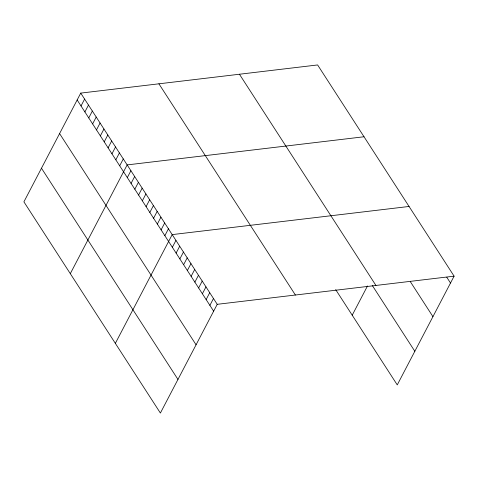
<?xml version="1.0" encoding="UTF-8"?>
<svg xmlns="http://www.w3.org/2000/svg" width="478" height="478" viewBox="0 0 478 478"><rect width="100%" height="100%" fill="white"/><g stroke="black" fill="none" stroke-linecap="round" stroke-linejoin="round"><path stroke-width="0.72" d="M80.746 93.102L23.9 201.841L160.387 413.052L217.233 304.313L454.1 276.159L317.613 64.948L80.746 93.102L217.233 304.313M81.027 105.949L84.612 99.083M84.893 111.936L88.484 105.07M88.759 117.917L92.35 111.051M92.624 123.904L96.215 117.038M96.496 129.891L100.081 123.019M100.362 135.871L103.953 129.006M104.228 141.858L107.819 134.987M108.094 147.839L111.685 140.974M111.96 153.826L115.551 146.961M115.831 159.807L119.416 152.942M119.697 165.794L123.288 158.929M70.308 273.649L127.154 164.91L364.021 136.762M127.315 177.589L130.906 170.718M131.068 183.397L134.659 176.525M134.826 189.204L138.411 182.339M138.578 195.012L142.169 188.147M142.33 200.82L145.921 193.954M146.083 206.627L149.674 199.762M149.835 212.435L153.426 205.57M153.587 218.243L157.178 211.378M157.346 224.051L160.931 217.185M161.098 229.858L164.689 222.993M164.85 235.672L168.441 228.801M115.347 343.353L172.194 234.608L409.06 206.46M172.355 247.287L175.946 240.422M176.113 253.095L179.698 246.23M179.865 258.903L183.456 252.037M183.618 264.71L187.209 257.845M187.37 270.518L190.961 263.653M191.122 276.326L194.713 269.461M194.875 282.134L198.466 275.268M198.633 287.941L202.218 281.076M202.385 293.755L205.976 286.884M206.138 299.563L209.728 292.691M209.89 305.37L213.481 298.505M352.214 315.199L367.51 285.94M454.1 276.159L397.254 384.898L335.699 289.644M446.757 277.216L450.509 283.03M410.417 281.793L432.937 316.645M239.448 74.239L375.935 285.45M372.416 285.647L414.826 351.282M158.911 83.811L295.398 295.022M77.155 99.968L213.642 311.178M59.583 133.583L196.07 344.793M41.472 168.22L177.959 379.43"/></g></svg>
